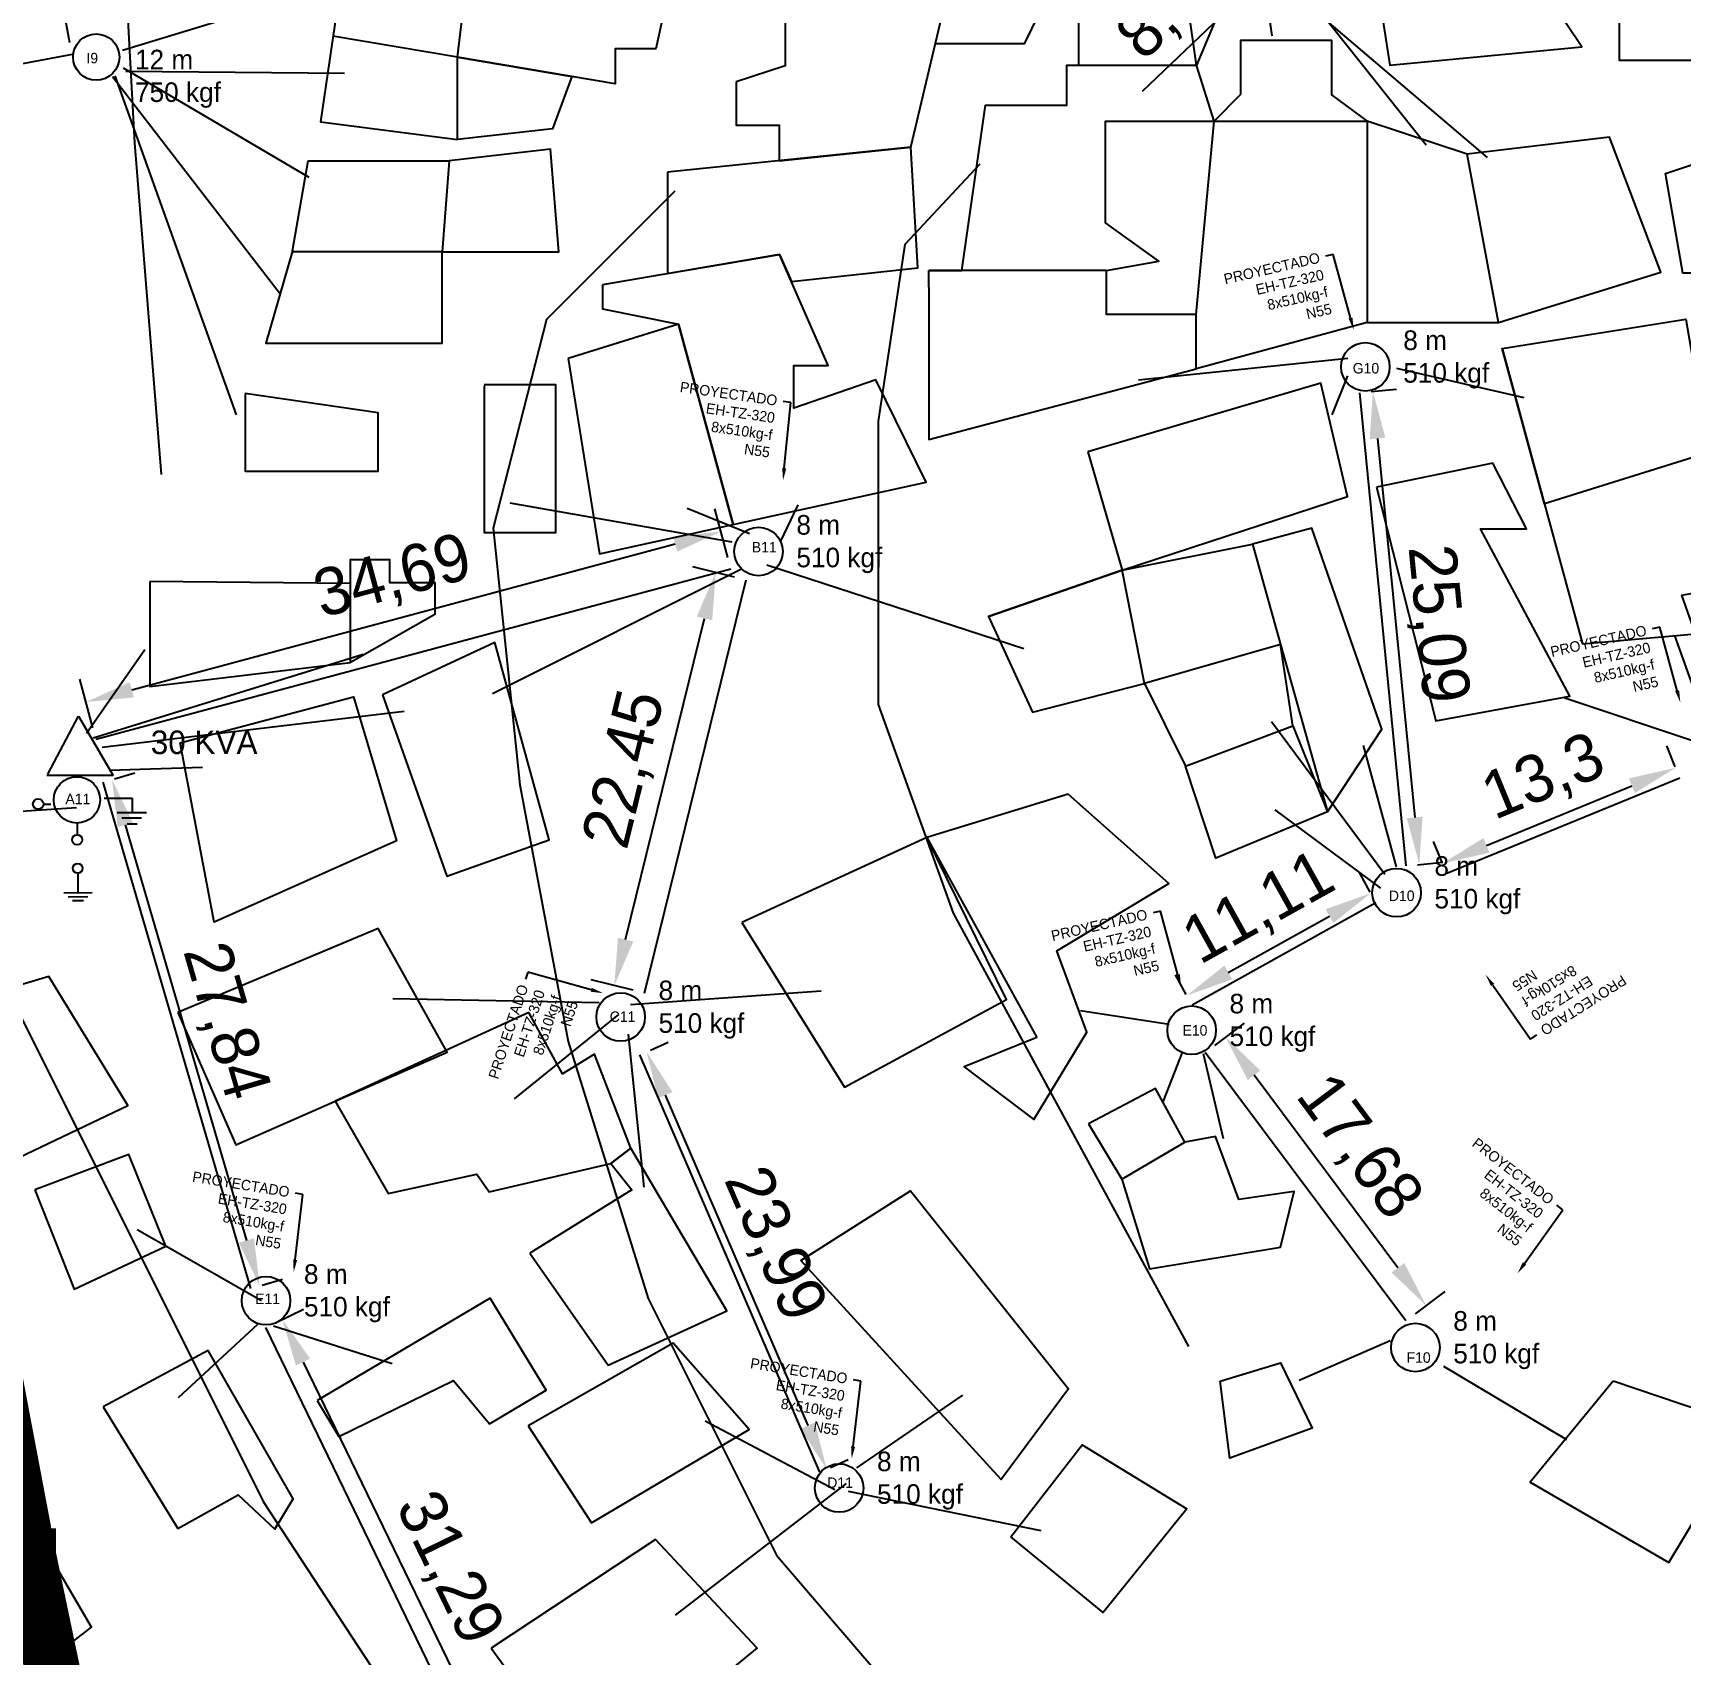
# Model space of a CAD drawing. Header units: millimetres. Extents: x -3588 to 75209, y -3737 to 38254.
# Drawn here: x 28450.7 to 28537.7, y 18295.1 to 18380.7 of the extents above; entities that cross this region are included whole.
import ezdxf
from ezdxf import colors
from ezdxf.entities.mleader import LeaderData, LeaderLine
from ezdxf.math import Vec2, Vec3

# ---------------------------------------------------------------- set-up
doc = ezdxf.new("R2010")
doc.units = ezdxf.units.MM
doc.linetypes.add('CONTINUA', pattern=[0])
doc.layers.add('Mancheta', color=255, linetype='Continuous')
doc.layers.add('P', color=253, linetype='Continuous')
doc.linetypes.add('+_LINE', pattern='A,12.7,-5.08,["+",Standard,S=2.54,R=0,X=-2.54,Y=-1.27],-6.35', length=24.13)
doc.dimstyles.new('ISO-25', dxfattribs={"dimtxt": 2.5, "dimasz": 2.5, "dimexe": 1.25, "dimexo": 0.625, "dimtad": 1, "dimtxsty": 'Standard', "dimcen": 2.5, "dimadec": 0, "dimazin": 0, "dimtfac": 1, "dimtmove": 0, "dimatfit": 3, "dimfxl": 1, "dimarcsym": 0})

# ---------------------------------------------------------------- blocks, each defined once
blk = doc.blocks.new('*D953')
at = {"color": 0, "lineweight": -2, "transparency": 16777216}
for p, q in [((28452.68, 18380.157), (28452.069, 18383.421)), ((28449.842, 18381.732), (28419.609, 18376.072)), ((28417.532, 18373.577), (28416.921, 18376.841))]:
    blk.add_line(p, q, dxfattribs=at)
at = {"color": 0, "transparency": 16777216}
for points in [[(28449.765, 18382.142), (28449.919, 18381.323), (28452.299, 18382.192)], [(28419.532, 18376.482), (28419.685, 18375.663), (28417.151, 18375.612)]]:
    blk.add_solid(points, dxfattribs=at)
at = {"layer": 'Defpoints', "color": 0, "transparency": 16777216}
for p in [(28452.795, 18379.543), (28417.151, 18375.612), (28417.647, 18372.963)]:
    blk.add_point(p, dxfattribs=at)
at = {"color": 0, "transparency": 16777216, "insert": (28434.342, 18380.95), "char_height": 2.5, "attachment_point": 5, "rotation": 10.60353}
blk.add_mtext('35,76', dxfattribs=at)
blk = doc.blocks.new('*D962')
at = {"color": 0, "lineweight": -2, "transparency": 16777216}
for p, q in [((28522.944, 18391.243), (28524.103, 18390.031)), ((28521.432, 18389.207), (28519.217, 18387.089)), ((28517.115, 18385.671), (28518.274, 18384.458)), ((28517.41, 18385.362), (28509.279, 18377.588))]:
    blk.add_line(p, q, dxfattribs=at)
at = {"color": 0, "transparency": 16777216}
for points in [[(28521.144, 18389.508), (28521.72, 18388.906), (28523.239, 18390.934)], [(28518.93, 18387.391), (28519.505, 18386.788), (28517.41, 18385.362)]]:
    blk.add_solid(points, dxfattribs=at)
at = {"layer": 'Defpoints', "color": 0, "transparency": 16777216}
for p in [(28522.512, 18391.695), (28516.683, 18386.123), (28517.41, 18385.362)]:
    blk.add_point(p, dxfattribs=at)
at = {"color": 0, "transparency": 16777216, "insert": (28511.001, 18382.117), "char_height": 2.5, "attachment_point": 5, "rotation": 43.71186}
blk.add_mtext('8,06', dxfattribs=at)
blk = doc.blocks.new('*D964')
at = {"color": 0, "lineweight": -2, "transparency": 16777216}
for p, q in [((28513.106, 18327.245), (28514.683, 18328.424)), ((28522.775, 18315.516), (28515.179, 18325.673)), ((28523.696, 18313.083), (28525.273, 18314.262))]:
    blk.add_line(p, q, dxfattribs=at)
at = {"color": 0, "transparency": 16777216}
for points in [[(28515.513, 18325.922), (28514.845, 18325.423), (28513.682, 18327.675)], [(28523.108, 18315.765), (28522.441, 18315.266), (28524.272, 18313.514)]]:
    blk.add_solid(points, dxfattribs=at)
at = {"layer": 'Defpoints', "color": 0, "transparency": 16777216}
for p in [(28513.682, 18327.675), (28512.606, 18326.87), (28523.196, 18312.709)]:
    blk.add_point(p, dxfattribs=at)
at = {"color": 0, "transparency": 16777216, "insert": (28520.645, 18321.842), "char_height": 2.5, "attachment_point": 5, "rotation": 306.79014}
blk.add_mtext('17,68', dxfattribs=at)
blk = doc.blocks.new('*D965')
at = {"color": 0, "lineweight": -2, "transparency": 16777216}
for p, q in [((28521.312, 18335.341), (28520.737, 18336.375)), ((28513.821, 18331.098), (28519.16, 18334.068)), ((28511.604, 18329.941), (28511.028, 18330.975))]:
    blk.add_line(p, q, dxfattribs=at)
at = {"color": 0, "transparency": 16777216}
for points in [[(28518.957, 18334.432), (28519.362, 18333.703), (28521.345, 18335.283)], [(28513.618, 18331.462), (28514.023, 18330.733), (28511.636, 18329.882)]]:
    blk.add_solid(points, dxfattribs=at)
at = {"layer": 'Defpoints', "color": 0, "transparency": 16777216}
for p in [(28521.345, 18335.283), (28521.616, 18334.795), (28511.907, 18329.394)]:
    blk.add_point(p, dxfattribs=at)
at = {"color": 0, "transparency": 16777216, "insert": (28515.478, 18334.403), "char_height": 2.5, "attachment_point": 5, "rotation": 29.08503}
blk.add_mtext('11,11', dxfattribs=at)
blk = doc.blocks.new('*D966')
at = {"color": 0, "lineweight": -2, "transparency": 16777216}
for p, q in [((28537.413, 18341.952), (28536.959, 18343.058)), ((28527.445, 18337.805), (28535.12, 18340.953)), ((28525.111, 18336.907), (28524.657, 18338.013))]:
    blk.add_line(p, q, dxfattribs=at)
at = {"color": 0, "transparency": 16777216}
for points in [[(28534.962, 18341.338), (28535.279, 18340.567), (28537.434, 18341.901)], [(28527.287, 18338.19), (28527.603, 18337.419), (28525.132, 18336.856)]]:
    blk.add_solid(points, dxfattribs=at)
at = {"layer": 'Defpoints', "color": 0, "transparency": 16777216}
for p in [(28537.434, 18341.901), (28537.65, 18341.374), (28525.348, 18336.329)]:
    blk.add_point(p, dxfattribs=at)
at = {"color": 0, "transparency": 16777216, "insert": (28530.492, 18341.306), "char_height": 2.5, "attachment_point": 5, "rotation": 22.29855}
blk.add_mtext('13,3', dxfattribs=at)
blk = doc.blocks.new('*D969')
at = {"color": 0, "lineweight": -2, "transparency": 16777216}
for p, q in [((28521.364, 18361.754), (28522.697, 18361.884)), ((28521.697, 18359.274), (28523.659, 18339.278)), ((28523.814, 18336.781), (28525.147, 18336.912))]:
    blk.add_line(p, q, dxfattribs=at)
at = {"color": 0, "transparency": 16777216}
for points in [[(28522.112, 18359.315), (28521.282, 18359.234), (28521.453, 18361.762)], [(28524.074, 18339.319), (28523.244, 18339.238), (28523.903, 18336.79)]]:
    blk.add_solid(points, dxfattribs=at)
at = {"layer": 'Defpoints', "color": 0, "transparency": 16777216}
for p in [(28520.742, 18361.693), (28523.903, 18336.79), (28523.192, 18336.72)]:
    blk.add_point(p, dxfattribs=at)
at = {"color": 0, "transparency": 16777216, "insert": (28524.751, 18349.48), "char_height": 2.5, "attachment_point": 5, "rotation": 275.60385}
blk.add_mtext('25,09', dxfattribs=at)
blk = doc.blocks.new('*D971')
at = {"color": 0, "lineweight": -2, "transparency": 16777216}
for p, q in [((28455.026, 18341.321), (28456.102, 18341.635)), ((28455.602, 18338.885), (28461.996, 18316.956)), ((28462.82, 18314.592), (28463.896, 18314.905))]:
    blk.add_line(p, q, dxfattribs=at)
at = {"color": 0, "transparency": 16777216}
for points in [[(28456.002, 18339.002), (28455.202, 18338.769), (28454.902, 18341.285)], [(28462.396, 18317.072), (28461.596, 18316.839), (28462.696, 18314.556)]]:
    blk.add_solid(points, dxfattribs=at)
at = {"layer": 'Defpoints', "color": 0, "transparency": 16777216}
for p in [(28454.426, 18341.147), (28462.22, 18314.417), (28462.696, 18314.556)]:
    blk.add_point(p, dxfattribs=at)
at = {"color": 0, "transparency": 16777216, "insert": (28460.799, 18328.504), "char_height": 2.5, "attachment_point": 5, "rotation": 286.25533}
blk.add_mtext('27,84', dxfattribs=at)
blk = doc.blocks.new('*D972')
at = {"color": 0, "lineweight": -2, "transparency": 16777216}
for p, q in [((28487.401, 18353.003), (28486.714, 18355.564)), ((28455.946, 18346.015), (28484.623, 18353.709)), ((28453.895, 18344.013), (28453.207, 18346.575))]:
    blk.add_line(p, q, dxfattribs=at)
at = {"color": 0, "transparency": 16777216}
for points in [[(28484.515, 18354.112), (28484.731, 18353.307), (28487.038, 18354.357)], [(28455.838, 18346.418), (28456.054, 18345.613), (28453.531, 18345.367)]]:
    blk.add_solid(points, dxfattribs=at)
at = {"layer": 'Defpoints', "color": 0, "transparency": 16777216}
for p in [(28487.038, 18354.357), (28487.563, 18352.4), (28454.057, 18343.41)]:
    blk.add_point(p, dxfattribs=at)
at = {"color": 0, "transparency": 16777216, "insert": (28469.745, 18351.874), "char_height": 2.5, "attachment_point": 5, "rotation": 15.01882}
blk.add_mtext('34,69', dxfattribs=at)
blk = doc.blocks.new('*D973')
at = {"color": 0, "lineweight": -2, "transparency": 16777216}
for p, q in [((28487.761, 18351.965), (28485.557, 18352.507)), ((28482.011, 18332.833), (28486.174, 18349.781)), ((28482.405, 18330.162), (28480.201, 18330.703))]:
    blk.add_line(p, q, dxfattribs=at)
at = {"color": 0, "transparency": 16777216}
for points in [[(28485.77, 18349.88), (28486.579, 18349.681), (28486.771, 18352.209)], [(28481.606, 18332.932), (28482.416, 18332.734), (28481.415, 18330.405)]]:
    blk.add_solid(points, dxfattribs=at)
at = {"layer": 'Defpoints', "color": 0, "transparency": 16777216}
for p in [(28486.771, 18352.209), (28488.368, 18351.816), (28483.011, 18330.013)]:
    blk.add_point(p, dxfattribs=at)
at = {"color": 0, "transparency": 16777216, "insert": (28482.07, 18341.804), "char_height": 2.5, "attachment_point": 5, "rotation": 76.1984}
blk.add_mtext('22,45', dxfattribs=at)
blk = doc.blocks.new('*D974')
at = {"color": 0, "lineweight": -2, "transparency": 16777216}
for p, q in [((28483.319, 18327.006), (28484.263, 18327.413)), ((28484.105, 18324.622), (28491.625, 18307.19)), ((28492.82, 18304.983), (28493.763, 18305.39))]:
    blk.add_line(p, q, dxfattribs=at)
at = {"color": 0, "transparency": 16777216}
for points in [[(28484.488, 18324.787), (28483.723, 18324.457), (28483.115, 18326.918)], [(28492.008, 18307.355), (28491.243, 18307.025), (28492.615, 18304.895)]]:
    blk.add_solid(points, dxfattribs=at)
at = {"layer": 'Defpoints', "color": 0, "transparency": 16777216}
for p in [(28482.745, 18326.758), (28492.246, 18304.735), (28492.615, 18304.895)]:
    blk.add_point(p, dxfattribs=at)
at = {"color": 0, "transparency": 16777216, "insert": (28489.778, 18316.731), "char_height": 2.5, "attachment_point": 5, "rotation": 293.33458}
blk.add_mtext('23,99', dxfattribs=at)
blk = doc.blocks.new('*D975')
at = {"color": 0, "lineweight": -2, "transparency": 16777216}
for p, q in [((28463.559, 18312.628), (28465.016, 18313.336)), ((28464.984, 18310.541), (28476.47, 18286.892)), ((28477.23, 18284.481), (28478.687, 18285.189))]:
    blk.add_line(p, q, dxfattribs=at)
at = {"color": 0, "transparency": 16777216}
for points in [[(28465.359, 18310.723), (28464.609, 18310.359), (28463.892, 18312.79)], [(28476.845, 18287.074), (28476.096, 18286.71), (28477.563, 18284.643)]]:
    blk.add_solid(points, dxfattribs=at)
at = {"layer": 'Defpoints', "color": 0, "transparency": 16777216}
for p in [(28462.997, 18312.355), (28477.563, 18284.643), (28476.668, 18284.208)]:
    blk.add_point(p, dxfattribs=at)
at = {"color": 0, "transparency": 16777216, "insert": (28472.601, 18299.627), "char_height": 2.5, "attachment_point": 5, "rotation": 295.90525}
blk.add_mtext('31,29', dxfattribs=at)

msp = doc.modelspace()

# ---------------------------------------------------------------- linework, layer by layer
at = {"color": 6}
for p, q in [((28468.867, 18383.835), (28455.451, 18379.755)), ((28515.561, 18384.346), (28516.117, 18380.52)), ((28515.746, 18384.099), (28527.482, 18374.101)), ((28516.549, 18384.469), (28524.27, 18374.78)), ((28465.309, 18373.053), (28455.51, 18378.823)), ((28467.176, 18378.532), (28455.626, 18378.648)), ((28463.793, 18366.875), (28454.926, 18378.357)), ((28455.043, 18378.415), (28461.459, 18360.522)), ((28509.073, 18362.374), (28520.124, 18363.509)), ((28522.706, 18362.993), (28529.419, 18361.445)), ((28519.298, 18360.516), (28520.124, 18362.58)), ((28475.905, 18355.882), (28487.62, 18353.828)), ((28488.545, 18354.239), (28485.257, 18355.574)), ((28490.189, 18353.828), (28491.114, 18355.779)), ((28503.035, 18348.181), (28489.47, 18352.596)), ((28474.981, 18345.819), (28488.134, 18352.391)), ((28453.56, 18343.719), (28456.638, 18348.135)), ((28539.345, 18343.427), (28537.406, 18348.831)), ((28453.915, 18343.482), (28468.161, 18347.898)), ((28538.324, 18343.325), (28531.589, 18345.568)), ((28470.331, 18344.862), (28454.389, 18342.97)), ((28522.086, 18336.266), (28516.096, 18344.315)), ((28522.706, 18336.679), (28520.95, 18343.077)), ((28459.677, 18341.905), (28454.744, 18341.747)), ((28445.528, 18339.31), (28453.02, 18339.799)), ((28521.879, 18335.543), (28516.303, 18339.671)), ((28482.267, 18329.404), (28492.325, 18330.129)), ((28469.721, 18329.715), (28480.608, 18329.508)), ((28510.7, 18328.36), (28506.023, 18329.074)), ((28476.149, 18324.431), (28481.645, 18328.886)), ((28482.993, 18319.769), (28482.163, 18327.85)), ((28510.375, 18324.27), (28511.415, 18326.932)), ((28513.559, 18322.323), (28512.519, 18326.802)), ((28456.229, 18317.537), (28462.801, 18313.785)), ((28458.42, 18308.677), (28462.593, 18312.534)), ((28469.686, 18310.449), (28463.427, 18312.43)), ((28517.554, 18309.585), (28522.363, 18311.674)), ((28525.185, 18310.316), (28531.665, 18306.452)), ((28499.791, 18308.786), (28494.191, 18304.953)), ((28486.207, 18307.44), (28493.051, 18303.813)), ((28484.652, 18297.182), (28493.673, 18304.124)), ((28503.938, 18301.638), (28493.777, 18303.71))]:
    msp.add_line(p, q, dxfattribs=at)
at = {"color": 5, "linetype": '+_LINE'}
for p, q in [((28520.742, 18361.693), (28523.192, 18336.72)), ((28525.348, 18336.329), (28537.65, 18341.374)), ((28511.907, 18329.394), (28521.616, 18334.795)), ((28523.196, 18312.709), (28512.606, 18326.87))]:
    msp.add_line(p, q, dxfattribs=at)
at = {"color": 5}
for p, q in [((28454.057, 18343.41), (28487.563, 18352.4)), ((28483.011, 18330.013), (28488.368, 18351.816)), ((28454.426, 18341.147), (28462.22, 18314.417)), ((28482.745, 18326.758), (28492.246, 18304.735)), ((28462.997, 18312.355), (28476.668, 18284.208))]:
    msp.add_line(p, q, dxfattribs=at)
at = {"color": 10}
for p, q in [((28451.513, 18341.564), (28453.139, 18344.62)), ((28453.139, 18344.62), (28454.961, 18341.499)), ((28454.961, 18341.499), (28451.46, 18341.499)), ((28454.484, 18340.295), (28455.961, 18340.294)), ((28455.961, 18340.294), (28455.962, 18339.559)), ((28451.283, 18339.981), (28451.671, 18339.981)), ((28455.175, 18339.538), (28456.724, 18339.537)), ((28453.058, 18338.941), (28453.064, 18338.364)), ((28455.419, 18339.264), (28456.463, 18339.264)), ((28455.709, 18338.935), (28456.236, 18338.935)), ((28453.094, 18336.335), (28453.105, 18335.284)), ((28453.851, 18335.293), (28452.356, 18335.276)), ((28453.62, 18335.085), (28452.595, 18335.073)), ((28453.402, 18334.882), (28452.811, 18334.876))]:
    msp.add_line(p, q, dxfattribs=at)
at = {"color": 254}
for points in [[(28487.841, 18378.093), (28487.841, 18375.812), (28490.123, 18375.812), (28490.123, 18373.934), (28497.057, 18374.655), (28499.917, 18386.679), (28490.776, 18387.91), (28490.776, 18384.768), (28489.316, 18384.768), (28489.316, 18384.768), (28485.386, 18384.768), (28485.386, 18381.626), (28490.439, 18381.626), (28490.439, 18378.933), (28487.841, 18378.093)], [(28499.662, 18387.015), (28503.91, 18385.769), (28504.006, 18384.07), (28504.209, 18382.494), (28503.049, 18380.108), (28498.4, 18380.108)], [(28467.397, 18386.185), (28465.906, 18375.984), (28473.135, 18375.053), (28473.135, 18379.396), (28473.813, 18384.999), (28467.397, 18386.185), (28484.175, 18382.401), (28483.61, 18379.841), (28481.462, 18379.841), (28481.462, 18377.996), (28473.135, 18379.396), (28479.171, 18378.381), (28478.146, 18375.624), (28473.135, 18375.053), (28473.135, 18379.396), (28466.566, 18380.5)], [(28521.577, 18383.979), (28522.355, 18378.977), (28532.487, 18379.95), (28528.633, 18385.697), (28521.577, 18383.979)], [(28511.418, 18384.025), (28513.58, 18384.79), (28513.58, 18382.404), (28512.139, 18378.983)], [(28534.444, 18381.965), (28534.444, 18379.239), (28539.247, 18379.239), (28546.836, 18381.55), (28545.295, 18385.401), (28534.444, 18381.965)], [(28498.019, 18368.137), (28499.749, 18368.137), (28501.011, 18376.867), (28505.291, 18376.867), (28505.291, 18378.983), (28512.139, 18378.983), (28511.418, 18384.025), (28505.921, 18384.025), (28505.921, 18378.983)], [(28513.074, 18376.029), (28514.479, 18377.437), (28514.479, 18380.298), (28519.276, 18380.298), (28519.276, 18377.412), (28521.146, 18376.029)], [(28507.389, 18368.137), (28510.156, 18368.633), (28507.342, 18370.652), (28507.342, 18376.029), (28513.074, 18376.029), (28512.139, 18378.983)], [(28512.129, 18365.824), (28513.074, 18376.029), (28521.146, 18376.029), (28521.146, 18365.392), (28512.129, 18362.96)], [(28521.146, 18365.392), (28528.085, 18365.392), (28526.434, 18374.283), (28521.146, 18376.029)], [(28550.608, 18370.459), (28548.182, 18376.374), (28544.546, 18375.278), (28546.582, 18369.66), (28540.288, 18367.996), (28537.817, 18367.996), (28536.89, 18373.262), (28540.165, 18374.342), (28542.185, 18368.504), (28546.582, 18369.66), (28544.546, 18375.278), (28540.165, 18374.342)], [(28528.085, 18365.392), (28536.643, 18368.058), (28533.94, 18375.183), (28526.434, 18374.283)], [(28464.422, 18369.173), (28465.257, 18373.933), (28472.697, 18373.933), (28472.324, 18369.119), (28478.494, 18369.119), (28478.04, 18374.538), (28472.697, 18373.933)], [(28484.227, 18373.321), (28484.227, 18367.979), (28490.137, 18368.991), (28490.765, 18367.553), (28497.439, 18368.286), (28497.057, 18374.655), (28484.227, 18373.321)], [(28464.422, 18369.173), (28463.015, 18364.306), (28472.324, 18364.306), (28472.324, 18369.119), (28464.407, 18369.119)], [(28480.789, 18367.39), (28480.789, 18366.109), (28484.795, 18365.308), (28487.68, 18354.741), (28497.87, 18356.978), (28495.211, 18362.373), (28490.885, 18360.879), (28490.885, 18363.12), (28492.701, 18363.12), (28490.137, 18368.991), (28480.789, 18367.39)], [(28498.019, 18367.256), (28498.019, 18359.215), (28512.129, 18362.96), (28512.129, 18365.824), (28507.389, 18365.824), (28507.389, 18368.137), (28498.019, 18368.137)], [(28498.019, 18367.256), (28498.019, 18368.137)], [(28528.267, 18364.03), (28532.524, 18348.44), (28538.474, 18348.969), (28537.76, 18351.003), (28542.441, 18351.875), (28539.188, 18358.534), (28530.506, 18355.831), (28528.267, 18364.03), (28537.973, 18365.571), (28539.188, 18358.534)], [(28478.973, 18363.494), (28480.629, 18353.193), (28487.68, 18354.741), (28484.795, 18365.308), (28478.973, 18363.494)], [(28474.539, 18362.053), (28474.539, 18354.314), (28478.332, 18354.314), (28478.332, 18362.106), (28474.539, 18362.106)], [(28506.411, 18358.568), (28508.226, 18352.33), (28520.104, 18356.206), (28518.697, 18362.199), (28506.411, 18358.568)], [(28461.925, 18361.655), (28461.925, 18357.549), (28468.944, 18357.549), (28468.944, 18360.628), (28461.925, 18361.655)], [(28521.641, 18356.707), (28524.776, 18344.371), (28531.842, 18345.679), (28527.131, 18354.504), (28529.552, 18354.504), (28527.786, 18357.969), (28521.641, 18356.707)], [(28501.159, 18349.883), (28503.488, 18344.828), (28509.391, 18346.352), (28508.226, 18352.33), (28501.159, 18349.883), (28508.226, 18352.33), (28515.093, 18353.695), (28516.578, 18348.399), (28509.391, 18346.352), (28511.559, 18341.979), (28517.221, 18344.106), (28516.578, 18348.399), (28519.055, 18339.57), (28513.165, 18337.124), (28511.559, 18341.979), (28517.221, 18344.106), (28519.055, 18339.57), (28521.919, 18343.945), (28518.225, 18354.537), (28515.093, 18353.695)], [(28467.492, 18351.627), (28467.492, 18352.896), (28469.556, 18352.896), (28469.556, 18351.679), (28471.938, 18351.679), (28471.938, 18349.987), (28467.492, 18347.449)], [(28456.906, 18351.732), (28456.906, 18346.18), (28467.492, 18347.449), (28467.492, 18351.627), (28456.906, 18351.732)], [(28469.185, 18345.757), (28472.573, 18336.185), (28477.971, 18338.089), (28475.113, 18348.507), (28469.185, 18345.757)], [(28458.494, 18343.218), (28467.65, 18345.651), (28469.926, 18338.036), (28460.294, 18333.752), (28458.494, 18343.218)], [(28503.723, 18327.662), (28499.873, 18326.123), (28503.551, 18323.331), (28506.346, 18327.947), (28504.773, 18332.245), (28510.684, 18335.786), (28505.374, 18340.502), (28497.917, 18338.212), (28503.723, 18327.662)], [(28488.141, 18333.726), (28493.572, 18325.043), (28502.118, 18329.674), (28497.917, 18338.212), (28488.141, 18333.726)], [(28458.368, 18328.989), (28461.445, 18322.007), (28466.686, 18324.307), (28472.591, 18326.897), (28468.954, 18333.418), (28458.368, 18328.989)], [(28444.315, 18328.725), (28448.081, 18320.439), (28455.733, 18324.082), (28451.566, 18330.887), (28444.315, 18328.725)], [(28476.899, 18328.978), (28466.686, 18324.307), (28469.481, 18319.433), (28474.155, 18320.449), (28474.805, 18319.527), (28481.228, 18321.025), (28482.283, 18321.828), (28480.369, 18326.779), (28478.673, 18325.752), (28476.899, 18328.978)], [(28506.438, 18323.103), (28508.199, 18320.194), (28511.53, 18322.145), (28509.978, 18324.968), (28506.438, 18323.103)], [(28508.199, 18320.194), (28509.664, 18315.455), (28516.569, 18316.605), (28517.301, 18319.532), (28514.372, 18319.114), (28513.151, 18322.441), (28511.53, 18322.145)], [(28450.828, 18319.635), (28452.9, 18314.378), (28457.746, 18316.655), (28455.799, 18321.498), (28450.828, 18319.635)], [(28476.953, 18316.283), (28481.083, 18310.371), (28487.358, 18313.243), (28482.283, 18321.828), (28481.228, 18321.025), (28482.333, 18319.619), (28476.953, 18316.283)], [(28491.267, 18315.901), (28497.049, 18319.567), (28505.389, 18309.124), (28501.83, 18304.346), (28491.267, 18315.901)], [(28444.762, 18299.167), (28442.894, 18297.394), (28446.35, 18290.767), (28453.823, 18296.554), (28445.509, 18310.741), (28439.905, 18308.781), (28444.762, 18299.167), (28439.905, 18308.781), (28439.905, 18311.768), (28438.13, 18311.768), (28438.13, 18314.848), (28441.212, 18314.848), (28439.624, 18316.434), (28444.015, 18314.661), (28445.509, 18310.741)], [(28465.722, 18308.509), (28466.868, 18306.611), (28472.93, 18309.564), (28474.83, 18307.274), (28477.815, 18309.052), (28474.86, 18313.903), (28465.722, 18308.509)], [(28454.432, 18308.17), (28458.368, 18301.754), (28461.557, 18303.534), (28463.504, 18301.712), (28464.457, 18303.327), (28459.983, 18311.15), (28454.432, 18308.17)], [(28476.862, 18307.178), (28480.21, 18302.055), (28488.537, 18306.984), (28484.527, 18311.535), (28476.862, 18307.178)], [(28513.385, 18309.537), (28516.581, 18310.499), (28518.245, 18307.043), (28513.91, 18305.468), (28513.385, 18309.537)], [(28534.14, 18309.537), (28529.761, 18304.199), (28537.074, 18299.955), (28541.365, 18307.087), (28534.14, 18309.537)], [(28502.35, 18301.312), (28506.116, 18306.168), (28511.633, 18302.799), (28507.211, 18297.33), (28502.35, 18301.312)], [(28474.921, 18295.443), (28480.168, 18288.249), (28488.955, 18295.443), (28483.585, 18301.174), (28474.921, 18295.443)]]:
    msp.add_lwpolyline(points, dxfattribs=at)
at = {"color": 5, "linetype": '+_LINE'}
msp.add_lwpolyline([(28452.795, 18379.543), (28417.647, 18372.963)], dxfattribs=at)
at = {"color": 10}
for centre, radius in [((28454.068, 18379.405), 1.222), ((28453.053, 18340.206), 1.222), ((28451.006, 18339.984), 0.276), ((28453.064, 18338.1), 0.263), ((28453.088, 18336.595), 0.26)]:
    msp.add_circle(centre, radius, dxfattribs=at)
at = {"layer": 'Mancheta', "color": 5}
for centre in [(28521.057, 18363.055), (28489.026, 18353.311), (28522.703, 18335.308), (28481.75, 18328.744), (28511.887, 18328.048), (28463.034, 18313.775), (28523.697, 18311.305), (28493.281, 18303.891)]:
    msp.add_circle(centre, 1.28, dxfattribs=at)
at = {"layer": 'P', "color": 254}
for points, const_width in [([(28412.636, 18476.497), (28414.045, 18469.727), (28416.861, 18465.774), (28419.406, 18464.366), (28423.631, 18462.942), (28422.223, 18450.811), (28422.223, 18440.088), (28422.223, 18430.486), (28423.631, 18423.717), (28426.176, 18412.978), (28427.584, 18406.209), (28431.537, 18392.653), (28431.537, 18387.292), (28434.37, 18379.114), (28438.322, 18365.559), (28438.322, 18358.79), (28438.322, 18352.004), (28438.322, 18340.993), (28441.139, 18335.632), (28441.139, 18328.863), (28445.092, 18320.669), (28447.909, 18315.308), (28450.741, 18300.344), (28454.694, 18281.444)], 2.417), ([(28412.636, 18476.497), (28414.045, 18469.727), (28416.861, 18465.774), (28419.406, 18464.366), (28423.631, 18462.942), (28422.223, 18450.811), (28422.223, 18440.088), (28422.223, 18430.486), (28423.631, 18423.717), (28426.176, 18412.978), (28427.584, 18406.209), (28431.537, 18392.653), (28431.537, 18387.292), (28434.37, 18379.114), (28438.322, 18365.559), (28438.322, 18358.79), (28438.322, 18352.004), (28438.322, 18340.993), (28441.139, 18335.632), (28441.139, 18328.863), (28445.092, 18320.669), (28447.909, 18315.308), (28450.741, 18300.344), (28454.694, 18281.444)], 1.2), ([(28450.741, 18301.768), (28450.741, 18300.344), (28451.862, 18291.03)], 2.417)]:
    msp.add_lwpolyline(points, dxfattribs=dict(at, const_width=const_width))
for points in [[(28457.511, 18357.381), (28456.103, 18374.873), (28454.694, 18400.847), (28453.286, 18433.303), (28453.286, 18444.041), (28453.286, 18450.811)], [(28500.705, 18373.753), (28496.752, 18369.512), (28495.344, 18360.198), (28495.344, 18352.004), (28495.344, 18345.234), (28499.297, 18334.224), (28511.715, 18311.355)], [(28484.605, 18372.329), (28480.38, 18368.104), (28477.836, 18365.559), (28475.019, 18354.549), (28476.427, 18340.993), (28478.972, 18327.454), (28483.197, 18313.899), (28489.982, 18300.344), (28496.752, 18292.454)], [(28449.333, 18330.271), (28454.694, 18319.548), (28462.872, 18303.177), (28473.611, 18286.805), (28485.741, 18270.705), (28492.511, 18261.119), (28500.705, 18254.333)], [(28442.547, 18326.318), (28443.956, 18313.899), (28454.694, 18291.03), (28476.427, 18252.925), (28480.38, 18246.155), (28484.605, 18240.794), (28492.511, 18234.009)]]:
    msp.add_lwpolyline(points, dxfattribs=at)

# ---------------------------------------------------------------- texts
at = {"char_height": 0.5529, "attachment_point": 1}
for s, insert, width in [('I9\\P', (28453.552, 18379.626), 0.7741), ('G10\\P', (28520.388, 18363.259), 1.25791), ('B11\\P', (28488.67, 18353.816), 1.16114), ('A11', (28452.443, 18340.531), 1.25791), ('D10\\P', (28522.295, 18335.421), 1.25791), ('C11\\P', (28481.172, 18329.043), 1.16114), ('E10\\P', (28511.402, 18328.319), 1.25791), ('E11\\P', (28462.454, 18314.155), 1.16114), ('F10\\P', (28523.228, 18311.054), 1.25791), ('D11\\P', (28492.651, 18304.449), 1.16114)]:
    msp.add_mtext(s, dxfattribs=dict(at, insert=insert, width=width))
at = {"color": 10, "attachment_point": 1}
for s, width, gutter_width, insert, char_height in [('12 m^J750 kgf ', 21.10344, 5.166, (28456.116, 18379.79), 1.03321), ('30 KVA', 17.75852, 6.215, (28456.947, 18343.865), 1.243)]:
    msp.add_mtext_dynamic_manual_height_columns(s, width=width, gutter_width=gutter_width, heights=[0], dxfattribs=dict(at, insert=insert, char_height=char_height))
at = {"color": 5, "char_height": 1.03321, "attachment_point": 1}
for insert in [(28523.056, 18364.978), (28491.025, 18355.235), (28524.702, 18337.231), (28483.749, 18330.667), (28513.886, 18329.972), (28465.033, 18315.699), (28525.695, 18313.228), (28495.28, 18305.814)]:
    msp.add_mtext_dynamic_manual_height_columns('8 m^J510 kgf ', width=21.10344, gutter_width=5.166, heights=[0], dxfattribs=dict(at, insert=insert))

# ---------------------------------------------------------------- dimensions: what is measured, and where the dimension line sits
at = {"color": 254}
for p1, p2, distance, picture, middle in [((28522.512, 18391.695), (28516.683, 18386.123), 1.052, '*D962', (28511.001, 18382.117)), ((28452.795, 18379.543), (28417.647, 18372.963), -2.695, '*D953', (28434.342, 18380.95)), ((28520.742, 18361.693), (28523.192, 18336.72), 0.715, '*D969', (28524.751, 18349.48)), ((28454.057, 18343.41), (28487.563, 18352.4), 2.027, '*D972', (28469.745, 18351.874)), ((28483.011, 18330.013), (28488.368, 18351.816), 1.644, '*D973', (28482.07, 18341.804)), ((28525.348, 18336.329), (28537.65, 18341.374), 0.57, '*D966', (28530.492, 18341.306)), ((28454.426, 18341.147), (28462.22, 18314.417), 0.496, '*D971', (28460.799, 18328.504)), ((28511.907, 18329.394), (28521.616, 18334.795), 0.558, '*D965', (28515.478, 18334.403)), ((28523.196, 18312.709), (28512.606, 18326.87), -1.344, '*D964', (28520.645, 18321.842)), ((28482.745, 18326.758), (28492.246, 18304.735), 0.403, '*D974', (28489.778, 18316.731)), ((28462.997, 18312.355), (28476.668, 18284.208), 0.995, '*D975', (28472.601, 18299.627))]:
    dim = msp.add_aligned_dim(p1=p1, p2=p2, distance=distance, dimstyle='ISO-25', dxfattribs=at)
    dim.commit()
    dim.dimension.update_dxf_attribs({"geometry": picture, "text_midpoint": middle})

# ---------------------------------------------------------------- leaders
at = {"layer": 'Mancheta', "linetype": 'CONTINUA'}
ml = msp.add_multileader_mtext('Standard', dxfattribs=at)
ml.set_content('PROYECTADO\\PEH-TZ-320 \\P8x510kg-f\\PN55', color=256)
ml.set_leader_properties()
ml.build(insert=Vec2(0, 0))
ml.multileader.update_dxf_attribs({"arrow_head_size": 0.648})
ctx = ml.context
ctx.base_point, ctx.char_height, ctx.arrow_head_size, ctx.landing_gap_size, ctx.plane_origin, ctx.plane_x_axis, ctx.plane_y_axis = Vec3(28513.118, 18367.561), 0.5529, 0.648, 0.324, Vec3(28514.24, 18379.783), Vec3(0.974701, 0.223512), Vec3(-0.223512, 0.974701)
ctx.text_align_type = 2
notes = []
notes.append((ctx, [(0, (1, 1, 0), (28519.35, 18368.99), (-0.974701, -0.223512), 0.401, [(0, [(28520.441, 18365.01)], 0, [])])]))
ctx.mtext.insert, ctx.mtext.text_direction, ctx.mtext.rotation, ctx.mtext.alignment, ctx.mtext.flow_direction = Vec3(28518.581, 18369.102), Vec3(0.974701, 0.223512), 0.225416, 3, 5
ml = msp.add_multileader_mtext('Standard', dxfattribs=at)
ml.set_content('PROYECTADO\\PEH-TZ-320 \\P8x510kg-f\\PN55', color=256)
ml.set_leader_properties()
ml.build(insert=Vec2(0, 0))
ml.multileader.update_dxf_attribs({"arrow_head_size": 0.648})
ctx = ml.context
ctx.base_point, ctx.char_height, ctx.arrow_head_size, ctx.landing_gap_size, ctx.plane_origin, ctx.plane_x_axis, ctx.plane_y_axis = Vec3(28484.399, 18362.071), 0.5529, 0.648, 0.324, Vec3(28489.832, 18373.077), Vec3(0.990002, -0.141054), Vec3(0.141054, 0.990002)
ctx.text_align_type = 2
notes.append((ctx, [(0, (1, 1, 0), (28490.73, 18361.169), (-0.990002, 0.141054), 0.401, [(0, [(28490.32, 18357.063)], 0, [])])]))
ctx.mtext.insert, ctx.mtext.text_direction, ctx.mtext.rotation, ctx.mtext.alignment, ctx.mtext.flow_direction = Vec3(28490.051, 18361.549), Vec3(0.990002, -0.141054), 6.14166, 3, 5
ml = msp.add_multileader_mtext('Standard', dxfattribs=at)
ml.set_content('PROYECTADO\\PEH-TZ-320 \\P8x510kg-f\\PN55', color=256)
ml.set_leader_properties()
ml.build(insert=Vec2(0, 0))
ml.multileader.update_dxf_attribs({"arrow_head_size": 0.648})
ctx = ml.context
ctx.base_point, ctx.char_height, ctx.arrow_head_size, ctx.landing_gap_size, ctx.plane_origin, ctx.plane_x_axis, ctx.plane_y_axis = Vec3(28530.359, 18347.891), 0.5529, 0.648, 0.324, Vec3(28531.481, 18360.113), Vec3(0.974701, 0.223512), Vec3(-0.223512, 0.974701)
ctx.text_align_type = 2
notes.append((ctx, [(0, (1, 1, 0), (28536.591, 18349.32), (-0.974701, -0.223512), 0.401, [(0, [(28537.682, 18345.341)], 0, [])])]))
ctx.mtext.insert, ctx.mtext.text_direction, ctx.mtext.rotation, ctx.mtext.alignment, ctx.mtext.flow_direction = Vec3(28535.821, 18349.432), Vec3(0.974701, 0.223512), 0.225416, 3, 5
ml = msp.add_multileader_mtext('Standard', dxfattribs=at)
ml.set_content('PROYECTADO\\PEH-TZ-320 \\P8x510kg-f\\PN55', color=256)
ml.set_leader_properties()
ml.build(insert=Vec2(0, 0))
ml.multileader.update_dxf_attribs({"arrow_head_size": 0.648})
ctx = ml.context
ctx.base_point, ctx.char_height, ctx.arrow_head_size, ctx.landing_gap_size, ctx.plane_origin, ctx.plane_x_axis, ctx.plane_y_axis = Vec3(28504.008, 18332.902), 0.5529, 0.648, 0.324, Vec3(28505.13, 18345.124), Vec3(0.974701, 0.223512), Vec3(-0.223512, 0.974701)
ctx.text_align_type = 2
notes.append((ctx, [(0, (1, 1, 0), (28510.24, 18334.331), (-0.974701, -0.223512), 0.401, [(0, [(28511.331, 18330.351)], 0, [])])]))
ctx.mtext.insert, ctx.mtext.text_direction, ctx.mtext.rotation, ctx.mtext.alignment, ctx.mtext.flow_direction = Vec3(28509.47, 18334.443), Vec3(0.974701, 0.223512), 0.225416, 3, 5
ml = msp.add_multileader_mtext('Standard', dxfattribs=at)
ml.set_content('PROYECTADO\\PEH-TZ-320 \\P8x510kg-f\\PN55', color=256)
ml.set_leader_properties()
ml.build(insert=Vec2(0, 0))
ml.multileader.update_dxf_attribs({"arrow_head_size": 0.648})
ctx = ml.context
ctx.base_point, ctx.char_height, ctx.arrow_head_size, ctx.landing_gap_size, ctx.plane_origin, ctx.plane_x_axis, ctx.plane_y_axis = Vec3(28535.16, 18331.026), 0.5529, 0.648, 0.324, Vec3(28538.211, 18319.138), Vec3(-0.842896, -0.538077), Vec3(0.538077, -0.842896)
ctx.text_align_type = 2
notes.append((ctx, [(0, (1, 1, 0), (28529.771, 18327.586), (0.842896, 0.538077), 0.401, [(0, [(28527.406, 18330.967)], 0, [])])]))
ctx.mtext.insert, ctx.mtext.text_direction, ctx.mtext.rotation, ctx.mtext.alignment, ctx.mtext.flow_direction = Vec3(28530.533, 18327.739), Vec3(-0.842896, -0.538077), 3.709746, 3, 5
ml = msp.add_multileader_mtext('Standard', dxfattribs=at)
ml.set_content('PROYECTADO\\PEH-TZ-320 \\P8x510kg-f\\PN55', color=256)
ml.set_leader_properties()
ml.build(insert=Vec2(0, 0))
ml.multileader.update_dxf_attribs({"arrow_head_size": 0.648})
ctx = ml.context
ctx.base_point, ctx.char_height, ctx.arrow_head_size, ctx.landing_gap_size, ctx.plane_origin, ctx.plane_x_axis, ctx.plane_y_axis = Vec3(28474.868, 18325.041), 0.5529, 0.648, 0.324, Vec3(28464.968, 18332.295), Vec3(0.310162, 0.950684), Vec3(-0.950684, 0.310162)
ctx.text_align_type = 2
notes.append((ctx, [(0, (1, 1, 0), (28476.851, 18331.119), (-0.310162, -0.950684), 0.401, [(0, [(28480.825, 18330.006)], 0, [])])]))
ctx.mtext.insert, ctx.mtext.text_direction, ctx.mtext.rotation, ctx.mtext.alignment, ctx.mtext.flow_direction = Vec3(28476.359, 18330.517), Vec3(0.310162, 0.950684), 1.255432, 3, 5
ml = msp.add_multileader_mtext('Standard', dxfattribs=at)
ml.set_content('PROYECTADO\\PEH-TZ-320 \\P8x510kg-f\\PN55', color=256)
ml.set_leader_properties()
ml.build(insert=Vec2(0, 0))
ml.multileader.update_dxf_attribs({"arrow_head_size": 0.648})
ctx = ml.context
ctx.base_point, ctx.char_height, ctx.arrow_head_size, ctx.landing_gap_size, ctx.plane_origin, ctx.plane_x_axis, ctx.plane_y_axis = Vec3(28526.416, 18322.495), 0.5529, 0.648, 0.324, Vec3(28536.584, 18329.369), Vec3(0.790369, -0.612631), Vec3(0.612631, 0.790369)
ctx.text_align_type = 2
notes.append((ctx, [(0, (1, 1, 0), (28531.47, 18318.578), (-0.790369, 0.612631), 0.401, [(0, [(28529.081, 18315.213)], 0, [])])]))
ctx.mtext.insert, ctx.mtext.text_direction, ctx.mtext.rotation, ctx.mtext.alignment, ctx.mtext.flow_direction = Vec3(28531.069, 18319.244), Vec3(0.790369, -0.612631), 5.6238, 3, 5
ml = msp.add_multileader_mtext('Standard', dxfattribs=at)
ml.set_content('PROYECTADO\\PEH-TZ-320 \\P8x510kg-f\\PN55', color=256)
ml.set_leader_properties()
ml.build(insert=Vec2(0, 0))
ml.multileader.update_dxf_attribs({"arrow_head_size": 0.648})
ctx = ml.context
ctx.base_point, ctx.char_height, ctx.arrow_head_size, ctx.landing_gap_size, ctx.plane_origin, ctx.plane_x_axis, ctx.plane_y_axis = Vec3(28458.669, 18320.41), 0.5529, 0.648, 0.324, Vec3(28464.312, 18331.309), Vec3(0.987093, -0.160149), Vec3(0.160149, 0.987093)
ctx.text_align_type = 2
notes.append((ctx, [(0, (1, 1, 0), (28464.98, 18319.386), (-0.987093, 0.160149), 0.401, [(0, [(28464.491, 18315.289)], 0, [])])]))
ctx.mtext.insert, ctx.mtext.text_direction, ctx.mtext.rotation, ctx.mtext.alignment, ctx.mtext.flow_direction = Vec3(28464.309, 18319.78), Vec3(0.987093, -0.160149), 6.122344, 3, 5
ml = msp.add_multileader_mtext('Standard', dxfattribs=at)
ml.set_content('PROYECTADO\\PEH-TZ-320 \\P8x510kg-f\\PN55', color=256)
ml.set_leader_properties()
ml.build(insert=Vec2(0, 0))
ml.multileader.update_dxf_attribs({"arrow_head_size": 0.648})
ctx = ml.context
ctx.base_point, ctx.char_height, ctx.arrow_head_size, ctx.landing_gap_size, ctx.plane_origin, ctx.plane_x_axis, ctx.plane_y_axis = Vec3(28488.118, 18310.563), 0.5529, 0.648, 0.324, Vec3(28493.762, 18321.462), Vec3(0.987093, -0.160149), Vec3(0.160149, 0.987093)
ctx.text_align_type = 2
notes.append((ctx, [(0, (1, 1, 0), (28494.43, 18309.539), (-0.987093, 0.160149), 0.401, [(0, [(28493.941, 18305.442)], 0, [])])]))
ctx.mtext.insert, ctx.mtext.text_direction, ctx.mtext.rotation, ctx.mtext.alignment, ctx.mtext.flow_direction = Vec3(28493.759, 18309.933), Vec3(0.987093, -0.160149), 6.122344, 3, 5
for ctx, leaders in notes:
    for number, flags, end, landing, length, lines in leaders:
        leader = LeaderData()
        leader.index, (leader.has_last_leader_line, leader.has_dogleg_vector, leader.attachment_direction) = number, flags
        leader.last_leader_point, leader.dogleg_vector, leader.dogleg_length = Vec3(end), Vec3(landing), length
        for number, points, colour, breaks in lines:
            line = LeaderLine()
            line.index, line.vertices, line.color, line.breaks = number, Vec3.list(points), colors.encode_raw_color(colour), breaks
            leader.lines.append(line)
        ctx.leaders.append(leader)

doc.saveas('drawing.dxf')
